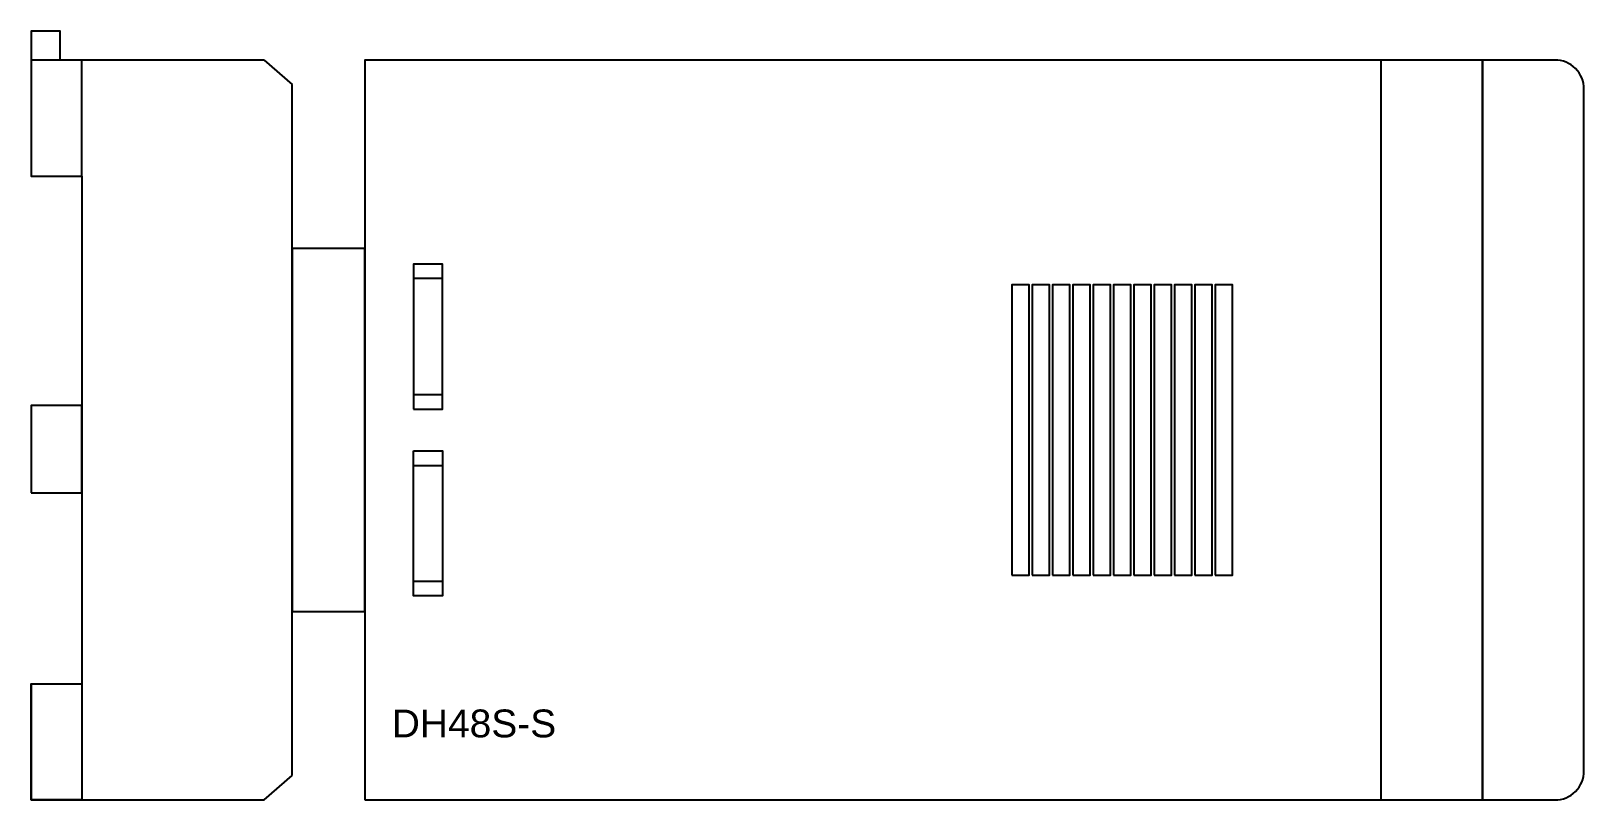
# Model space of a CAD drawing. Header units: millimetres. Extents: x 25 to 132, y 0 to 53.
import ezdxf

# ---------------------------------------------------------------- set-up
doc = ezdxf.new("R2010")
doc.units = ezdxf.units.MM
doc.styles.add('ARIAL', font='arial.ttf')

# ---------------------------------------------------------------- blocks, each defined once
blk = doc.blocks.new('*U476')
for p, q in [((1.99, 22.66), (-0.01, 22.66)), ((16.06, 22.66), (17.99, 20.98)), ((92.99, 22.66), (92.99, -28.34)), ((3.49, 14.66), (3.49, -20.34)), ((16.06, -28.34), (17.99, -26.66))]:
    blk.add_line(p, q)
for points in [[(1.99, 22.66), (1.99, 24.66), (-0.01, 24.66), (-0.01, 20.66)], [(-0.01, 22.66), (-0.01, 14.66)], [(-0.01, 22.66), (-0.01, 14.66), (3.49, 14.66), (3.49, 22.66), (1.99, 22.66)], [(16.06, 22.66), (1.99, 22.66)], [(17.99, -26.66), (17.99, 20.98)], [(-0.01, -1.16), (-0.01, -7.16)], [(-0.01, -20.34), (-0.01, -28.34), (16.06, -28.34)]]:
    blk.add_lwpolyline(points)
for points in [[(22.99, -28.34), (99.99, -28.34), (99.99, 22.66), (22.99, 22.66)], [(17.99, -15.34), (22.99, -15.34), (22.99, 9.66), (17.99, 9.66)], [(26.35, -1.4), (28.35, -1.4), (28.35, 8.6), (26.35, 8.6)], [(28.35, -0.4), (28.35, 7.6), (26.35, 7.6), (26.35, -0.4)], [(67.57, -12.84), (68.77, -12.84), (68.77, 7.16), (67.57, 7.16)], [(68.97, -12.84), (70.17, -12.84), (70.17, 7.16), (68.97, 7.16)], [(70.37, -12.84), (71.57, -12.84), (71.57, 7.16), (70.37, 7.16)], [(71.77, -12.84), (72.97, -12.84), (72.97, 7.16), (71.77, 7.16)], [(73.17, -12.84), (74.37, -12.84), (74.37, 7.16), (73.17, 7.16)], [(74.57, -12.84), (75.77, -12.84), (75.77, 7.16), (74.57, 7.16)], [(75.97, -12.84), (77.17, -12.84), (77.17, 7.16), (75.97, 7.16)], [(77.37, -12.84), (78.57, -12.84), (78.57, 7.16), (77.37, 7.16)], [(78.77, -12.84), (79.97, -12.84), (79.97, 7.16), (78.77, 7.16)], [(80.17, -12.84), (81.37, -12.84), (81.37, 7.16), (80.17, 7.16)], [(81.57, -12.84), (82.77, -12.84), (82.77, 7.16), (81.57, 7.16)], [(-0.01, -7.16), (3.49, -7.16), (3.49, -1.16), (-0.01, -1.16)], [(26.35, -4.28), (28.35, -4.28), (28.35, -14.28), (26.35, -14.28)], [(28.35, -5.28), (28.35, -13.28), (26.35, -13.28), (26.35, -5.28)], [(3.49, -20.34), (3.49, -28.34), (-0.01, -28.34), (-0.01, -20.34)]]:
    blk.add_lwpolyline(points, close=True)
blk.add_lwpolyline([(99.99, -28.34), (104.99, -28.34, 0.414214), (106.99, -26.34), (106.99, 20.66, 0.414214), (104.99, 22.66), (99.99, 22.66)], format="xyb", close=True)
at = {"color": 7, "insert": (30.51, -23.08), "char_height": 1.92, "width": 11.7726, "attachment_point": 5, "style": 'ARIAL'}
blk.add_mtext('DH48S-S', dxfattribs=at)

msp = doc.modelspace()

# ---------------------------------------------------------------- block references
msp.add_blockref('*U476', (25.5, 28.34))

doc.saveas('drawing.dxf')
